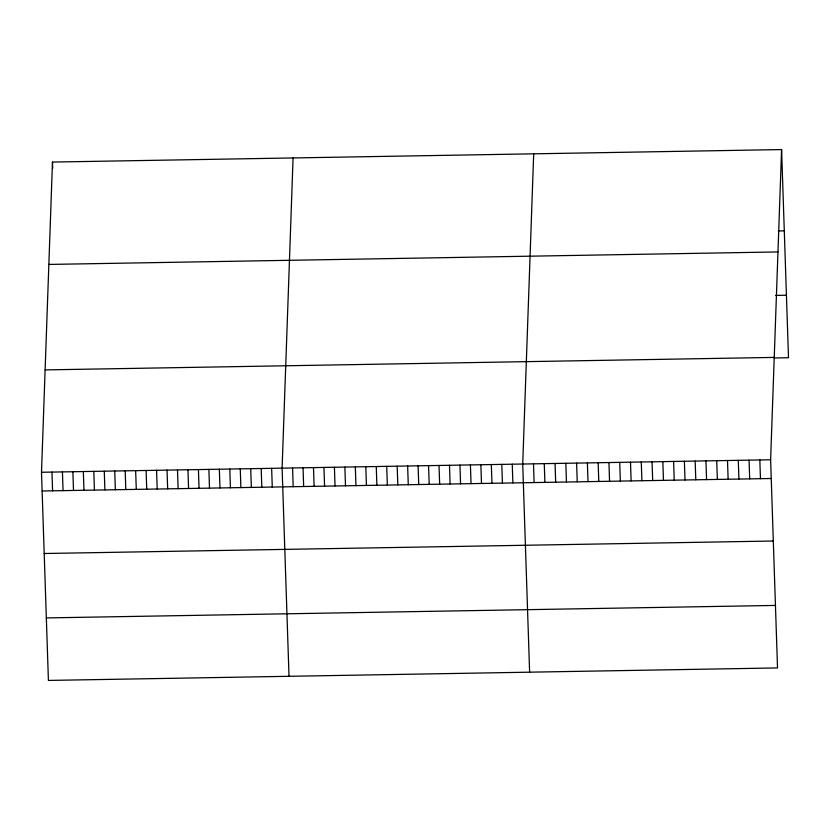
<?xml version="1.0" encoding="UTF-8"?>
<svg xmlns="http://www.w3.org/2000/svg" width="830" height="830" viewBox="0 0 830 830"><rect width="100%" height="100%" fill="white"/><g stroke="black" fill="none" stroke-linecap="round" stroke-linejoin="round"><path stroke-width="1.25" d="M781.59 149.576L770.614 459.779L777.523 667.932L48.41 680.424L41.5 472.27L52.477 162.068L781.59 149.576L788.5 357.73L774.131 357.979M293.083 157.939L282.107 468.141L289.016 676.305M533.69 153.82L522.713 464.022L529.623 672.186M778.301 230.916L784.288 230.813M48.856 264.428L777.969 251.936M775.645 295.407L786.425 295.221M45.121 369.9L774.245 357.408M41.5 472.27L770.614 459.779M42.123 490.997L771.236 478.505M44.198 553.506L773.311 541.015M46.335 617.914L775.448 605.423M759.834 459.965L760.456 478.692M749.065 460.142L749.677 478.869M738.285 460.328L738.908 479.055M727.505 460.515L728.128 479.242M716.726 460.702L717.348 479.429M705.946 460.889L706.569 479.615M695.167 461.065L695.789 479.792M684.387 461.252L685.009 479.979M673.618 461.439L674.23 480.165M662.838 461.625L663.461 480.352M652.058 461.812L652.681 480.539M641.279 461.988L641.901 480.715M630.499 462.175L631.122 480.902M619.72 462.362L620.342 481.089M608.94 462.549L609.562 481.276M598.16 462.735L598.783 481.462M587.391 462.912L588.003 481.639M576.611 463.099L577.234 481.825M565.832 463.285L566.454 482.012M555.052 463.472L555.675 482.199M544.273 463.659L544.895 482.386M533.493 463.835L534.115 482.562M512.255 464.198L512.878 482.925M501.797 464.385L502.42 483.112M491.329 464.561L491.951 483.288M480.871 464.738L481.493 483.465M470.413 464.914L471.035 483.651M459.955 465.101L460.567 483.828M449.487 465.277L450.109 484.004M439.029 465.454L439.651 484.181M428.571 465.64L429.183 484.367M418.102 465.817L418.725 484.544M407.644 465.993L408.267 484.72M397.186 466.17L397.809 484.896M386.718 466.356L387.34 485.083M376.26 466.533L376.882 485.26M365.802 466.709L366.424 485.436M355.333 466.896L355.956 485.623M344.875 467.072L345.498 485.799M334.417 467.249L335.04 485.975M323.949 467.425L324.572 486.152M313.491 467.612L314.114 486.339M303.033 467.788L303.656 486.515M292.575 467.964L293.187 486.691M271.649 468.328L272.271 487.054M261.191 468.504L261.803 487.231M250.722 468.68L251.345 487.407M240.264 468.867L240.887 487.594M229.806 469.043L230.429 487.77M219.338 469.22L219.96 487.947M208.88 469.396L209.502 488.123M198.422 469.583L199.044 488.31M187.954 469.759L188.576 488.486M177.496 469.936L178.118 488.663M167.038 470.112L167.66 488.839M156.569 470.299L157.192 489.026M146.111 470.475L146.734 489.202M135.653 470.651L136.276 489.378M125.195 470.838L125.807 489.565M114.727 471.015L115.349 489.742M104.269 471.191L104.891 489.918M93.811 471.367L94.423 490.094M83.342 471.554L83.965 490.281M72.884 471.731L73.507 490.457M52.477 162.068L52.684 168.303M62.426 471.907L63.049 490.634M51.958 472.083L52.581 490.81"/></g></svg>
